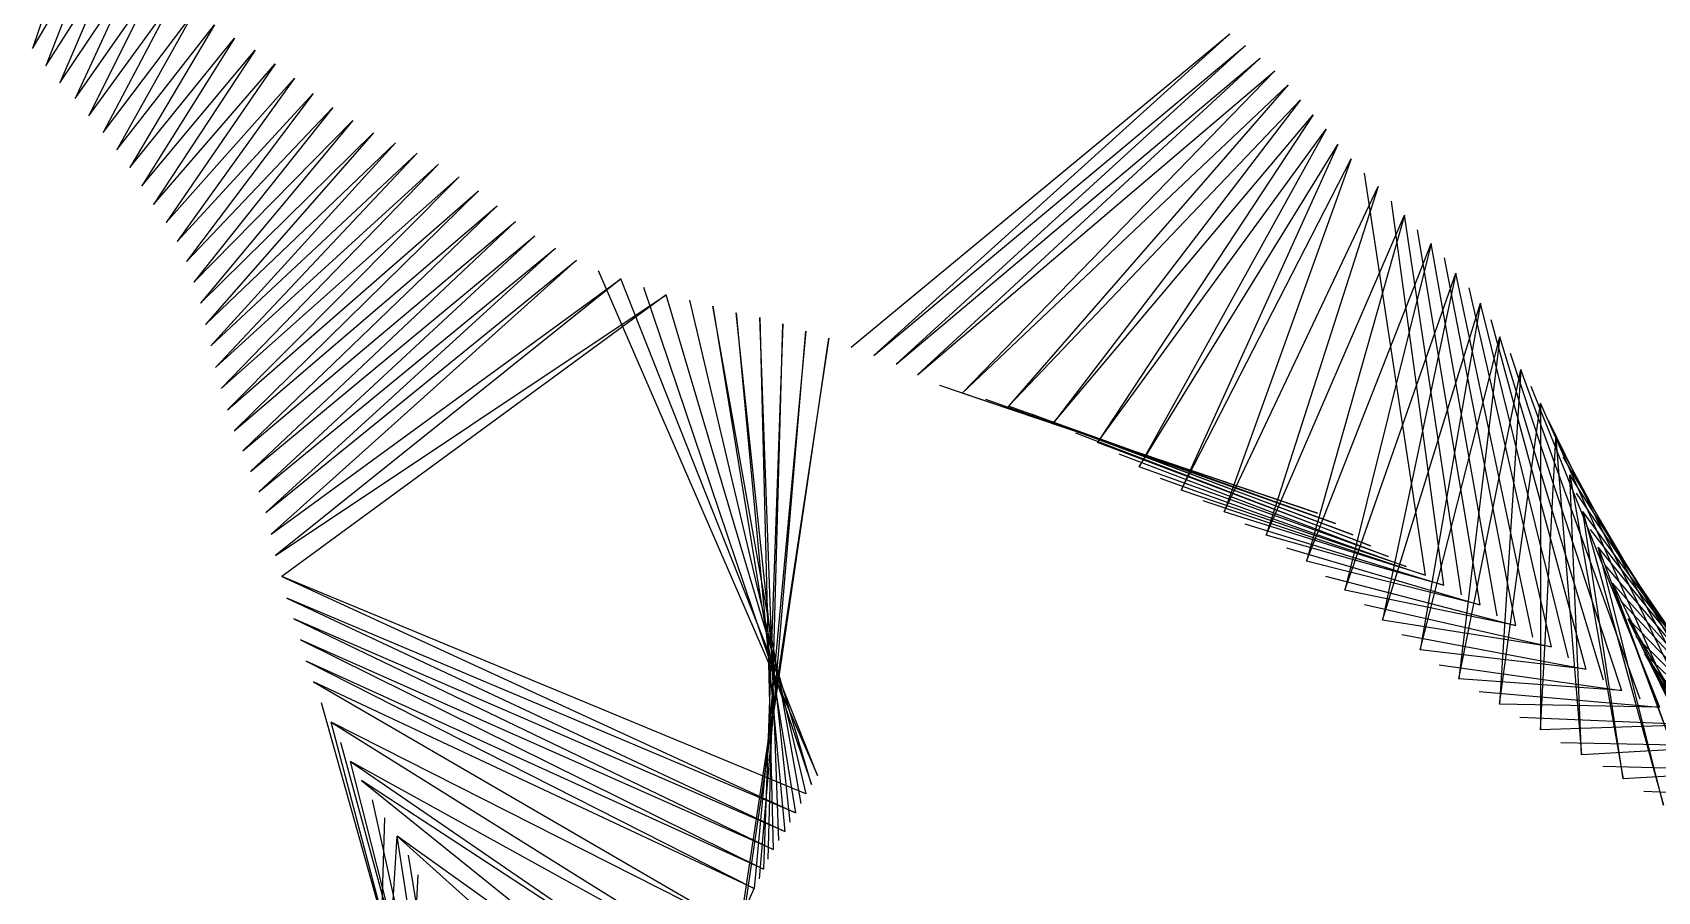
# Model space of a CAD drawing. Header units: metres. Extents: x -465 to 475, y -409 to 494.
# Drawn here: x -303.9 to -151, y 214.5 to 295.3 of the extents above; entities that cross this region are included whole.
import ezdxf

# ---------------------------------------------------------------- set-up
doc = ezdxf.new("R2010")
doc.units = ezdxf.units.M

msp = doc.modelspace()

# ---------------------------------------------------------------- linework, layer by layer
for p, q in [((-300.41, 304.1, -606.22), (-303.89, 293.84, -606.22)), ((-303.89, 293.84, -606.22), (-298.44, 302.98, -606.22)), ((-298.44, 302.98, -606.22), (-302.65, 292.19, -606.22)), ((-302.65, 292.19, -606.22), (-296.51, 301.81, -606.22)), ((-296.51, 301.81, -606.22), (-301.32, 290.61, -606.22)), ((-301.32, 290.61, -606.22), (-294.49, 300.78, -606.22)), ((-294.49, 300.78, -606.22), (-299.89, 289.11, -606.22)), ((-299.89, 289.11, -606.22), (-292.56, 299.6, -606.22)), ((-292.56, 299.6, -606.22), (-298.6, 287.49, -606.22)), ((-298.6, 287.49, -606.22), (-290.67, 298.36, -606.22)), ((-290.67, 298.36, -606.22), (-297.25, 285.92, -606.22)), ((-297.25, 285.92, -606.22), (-288.76, 297.13, -606.22)), ((-288.76, 297.13, -606.22), (-295.97, 284.29, -606.22)), ((-295.97, 284.29, -606.22), (-286.77, 296.06, -606.22)), ((-286.77, 296.06, -606.22), (-294.74, 282.63, -606.22)), ((-226.85, 265.72, -606.22), (-191.2, 295.21, -606.22)), ((-191.2, 295.21, -606.22), (-224.72, 264.94, -606.22)), ((-294.74, 282.63, -606.22), (-284.87, 294.81, -606.22)), ((-284.87, 294.81, -606.22), (-293.59, 280.91, -606.22)), ((-293.59, 280.91, -606.22), (-282.93, 293.66, -606.22)), ((-282.93, 293.66, -606.22), (-292.5, 279.15, -606.22)), ((-224.72, 264.94, -606.22), (-189.73, 294.12, -606.22)), ((-189.73, 294.12, -606.22), (-222.61, 264.11, -606.22)), ((-292.5, 279.15, -606.22), (-281.04, 292.4, -606.22)), ((-281.04, 292.4, -606.22), (-291.32, 277.45, -606.22)), ((-222.61, 264.11, -606.22), (-188.35, 292.92, -606.22)), ((-188.35, 292.92, -606.22), (-220.59, 263.1, -606.22)), ((-291.32, 277.45, -606.22), (-279.23, 291.05, -606.22)), ((-279.23, 291.05, -606.22), (-290.28, 275.66, -606.22)), ((-220.59, 263.1, -606.22), (-186.97, 291.73, -606.22)), ((-186.97, 291.73, -606.22), (-216.4, 261.38, -606.22)), ((-290.28, 275.66, -606.22), (-277.49, 289.59, -606.22)), ((-277.49, 289.59, -606.22), (-289.41, 273.78, -606.22)), ((-216.4, 261.38, -606.22), (-185.7, 290.42, -606.22)), ((-185.7, 290.42, -606.22), (-212.04, 260.17, -606.22)), ((-289.41, 273.78, -606.22), (-275.64, 288.29, -606.22)), ((-275.64, 288.29, -606.22), (-288.72, 271.83, -606.22)), ((-212.04, 260.17, -606.22), (-184.56, 288.99, -606.22)), ((-184.56, 288.99, -606.22), (-207.8, 258.6, -606.22)), ((-207.8, 258.6, -606.22), (-183.37, 287.6, -606.22)), ((-183.37, 287.6, -606.22), (-203.66, 256.75, -606.22)), ((-288.72, 271.83, -606.22), (-273.75, 287.04, -606.22)), ((-273.75, 287.04, -606.22), (-288.07, 269.87, -606.22)), ((-203.66, 256.75, -606.22), (-182.15, 286.24, -606.22)), ((-182.15, 286.24, -606.22), (-199.75, 254.47, -606.22)), ((-288.07, 269.87, -606.22), (-271.8, 285.9, -606.22)), ((-271.8, 285.9, -606.22), (-287.6, 267.85, -606.22)), ((-287.6, 267.85, -606.22), (-269.74, 284.95, -606.22)), ((-269.74, 284.95, -606.22), (-287.11, 265.84, -606.22)), ((-199.75, 254.47, -606.22), (-181.04, 284.78, -606.22)), ((-181.04, 284.78, -606.22), (-195.8, 252.25, -606.22)), ((-287.11, 265.84, -606.22), (-267.69, 283.99, -606.22)), ((-267.69, 283.99, -606.22), (-286.68, 263.81, -606.22)), ((-195.8, 252.25, -606.22), (-179.8, 283.45, -606.22)), ((-179.8, 283.45, -606.22), (-191.75, 250.22, -606.22)), ((-286.68, 263.81, -606.22), (-265.69, 282.93, -606.22)), ((-265.69, 282.93, -606.22), (-286.14, 261.82, -606.22)), ((-286.14, 261.82, -606.22), (-263.75, 281.76, -606.22)), ((-263.75, 281.76, -606.22), (-285.55, 259.83, -606.22)), ((-178.55, 282.11, -606.22), (-172.82, 244.27, -606.22)), ((-285.55, 259.83, -606.22), (-261.93, 280.42, -606.22)), ((-261.93, 280.42, -606.22), (-284.91, 257.86, -606.22)), ((-191.75, 250.22, -606.22), (-177.24, 280.84, -606.22)), ((-177.24, 280.84, -606.22), (-187.8, 248.01, -606.22)), ((-284.91, 257.86, -606.22), (-260.15, 279.01, -606.22)), ((-260.15, 279.01, -606.22), (-284.11, 255.96, -606.22)), ((-176.02, 279.47, -606.22), (-171.11, 243.33, -606.22)), ((-284.11, 255.96, -606.22), (-258.42, 277.55, -606.22)), ((-258.42, 277.55, -606.22), (-283.36, 254.02, -606.22)), ((-187.8, 248.01, -606.22), (-174.76, 278.15, -606.22)), ((-174.76, 278.15, -606.22), (-183.98, 245.58, -606.22)), ((-169.4, 242.4, -606.22), (-174.76, 278.15, -606.22)), ((-283.36, 254.02, -606.22), (-256.6, 276.21, -606.22)), ((-256.6, 276.21, -606.22), (-282.59, 252.11, -606.22)), ((-183.98, 245.58, -606.22), (-172.27, 275.48, -606.22)), ((-172.27, 275.48, -606.22), (-180.37, 242.85, -606.22)), ((-173.57, 276.77, -606.22), (-167.68, 241.47, -606.22)), ((-166.03, 240.43, -606.22), (-172.27, 275.48, -606.22)), ((-282.59, 252.11, -606.22), (-254.66, 275.03, -606.22)), ((-254.66, 275.03, -606.22), (-281.92, 250.15, -606.22)), ((-281.92, 250.15, -606.22), (-252.69, 273.92, -606.22)), ((-252.69, 273.92, -606.22), (-281.44, 248.13, -606.22)), ((-171.03, 274.13, -606.22), (-164.31, 239.52, -606.22)), ((-250.65, 272.92, -606.22), (-230.02, 225.42, -606.22)), ((-180.37, 242.85, -606.22), (-169.93, 272.68, -606.22)), ((-169.93, 272.68, -606.22), (-176.83, 240.03, -606.22)), ((-162.68, 238.44, -606.22), (-169.93, 272.68, -606.22)), ((-281.44, 248.13, -606.22), (-248.53, 272.14, -606.22)), ((-248.53, 272.14, -606.22), (-281.02, 246.11, -606.22)), ((-230.02, 225.42, -606.22), (-248.53, 272.14, -606.22)), ((-246.4, 271.37, -606.22), (-230.57, 224.56, -606.22)), ((-168.72, 271.31, -606.22), (-160.97, 237.51, -606.22)), ((-281.02, 246.11, -606.22), (-244.25, 270.65, -606.22)), ((-244.25, 270.65, -606.22), (-280.42, 244.12, -606.22)), ((-230.57, 224.56, -606.22), (-244.25, 270.65, -606.22)), ((-242.05, 270.14, -606.22), (-231.1, 223.69, -606.22)), ((-239.85, 269.58, -606.22), (-232.07, 221.9, -606.22)), ((-231.55, 222.78, -606.22), (-239.85, 269.58, -606.22)), ((-176.83, 240.03, -606.22), (-167.6, 269.87, -606.22)), ((-167.6, 269.87, -606.22), (-173.28, 237.22, -606.22)), ((-159.32, 236.47, -606.22), (-167.6, 269.87, -606.22)), ((-237.68, 268.94, -606.22), (-233.08, 220.14, -606.22)), ((-232.58, 221.03, -606.22), (-237.68, 268.94, -606.22)), ((-235.45, 268.52, -606.22), (-234.18, 218.43, -606.22)), ((-233.64, 219.29, -606.22), (-235.45, 268.52, -606.22)), ((-233.27, 267.91, -606.22), (-235.08, 216.6, -606.22)), ((-234.65, 217.53, -606.22), (-233.27, 267.91, -606.22)), ((-166.63, 268.32, -606.22), (-157.69, 235.4, -606.22)), ((-228.95, 266.57, -606.22), (-237.34, 210.96, -606.22)), ((-236.81, 212.92, -606.22), (-228.95, 266.57, -606.22)), ((-231.11, 267.22, -606.22), (-235.96, 214.77, -606.22)), ((-235.48, 215.67, -606.22), (-231.11, 267.22, -606.22)), ((-173.28, 237.22, -606.22), (-165.8, 266.69, -606.22)), ((-165.8, 266.69, -606.22), (-169.66, 234.5, -606.22)), ((-156.03, 234.38, -606.22), (-165.8, 266.69, -606.22)), ((-164.83, 265.14, -606.22), (-154.34, 233.4, -606.22)), ((-169.66, 234.5, -606.22), (-163.81, 263.62, -606.22)), ((-163.81, 263.62, -606.22), (-165.81, 232.12, -606.22)), ((-152.57, 232.59, -606.22), (-163.81, 263.62, -606.22)), ((-218.54, 262.14, -606.22), (-182.94, 250.1, -606.22)), ((-162.87, 262.05, -606.22), (-150.77, 231.84, -606.22)), ((-182.94, 250.1, -606.22), (-216.4, 261.38, -606.22)), ((-214.21, 260.81, -606.22), (-181.25, 249.13, -606.22)), ((-181.25, 249.13, -606.22), (-212.04, 260.17, -606.22)), ((-165.81, 232.12, -606.22), (-161.98, 260.46, -606.22)), ((-161.98, 260.46, -606.22), (-161.98, 229.7, -606.22)), ((-148.99, 231.04, -606.22), (-161.98, 260.46, -606.22)), ((-209.89, 259.45, -606.22), (-179.62, 248.07, -606.22)), ((-179.62, 248.07, -606.22), (-207.8, 258.6, -606.22)), ((-161.2, 258.8, -606.22), (-147.23, 230.2, -606.22)), ((-205.73, 257.67, -606.22), (-177.98, 247.01, -606.22)), ((-161.98, 229.7, -606.22), (-160.52, 257.11, -606.22)), ((-160.52, 257.11, -606.22), (-158.1, 227.36, -606.22)), ((-145.52, 229.26, -606.22), (-160.52, 257.11, -606.22)), ((-177.98, 247.01, -606.22), (-203.66, 256.75, -606.22)), ((-201.66, 255.68, -606.22), (-176.31, 246.01, -606.22)), ((-176.31, 246.01, -606.22), (-199.75, 254.47, -606.22)), ((-159.87, 255.4, -606.22), (-143.9, 228.17, -606.22)), ((-197.76, 253.39, -606.22), (-174.6, 245.07, -606.22)), ((-159.2, 253.7, -606.22), (-154.18, 225.1, -606.22)), ((-158.1, 227.36, -606.22), (-159.2, 253.7, -606.22)), ((-142.35, 226.99, -606.22), (-159.2, 253.7, -606.22)), ((-174.6, 245.07, -606.22), (-195.8, 252.25, -606.22)), ((-193.75, 251.29, -606.22), (-172.82, 244.27, -606.22)), ((-158.6, 251.97, -606.22), (-140.75, 225.88, -606.22)), ((-172.82, 244.27, -606.22), (-191.75, 250.22, -606.22)), ((-157.98, 250.25, -606.22), (-150.39, 222.62, -606.22)), ((-154.18, 225.1, -606.22), (-157.98, 250.25, -606.22)), ((-139.23, 224.65, -606.22), (-157.98, 250.25, -606.22)), ((-189.78, 249.1, -606.22), (-171.11, 243.33, -606.22)), ((-171.11, 243.33, -606.22), (-187.8, 248.01, -606.22)), ((-157.3, 248.56, -606.22), (-137.77, 223.36, -606.22)), ((-185.88, 246.82, -606.22), (-167.68, 241.47, -606.22)), ((-156.53, 246.9, -606.22), (-146.6, 220.15, -606.22)), ((-150.39, 222.62, -606.22), (-156.53, 246.9, -606.22)), ((-136.33, 222.05, -606.22), (-156.53, 246.9, -606.22)), ((-167.68, 241.47, -606.22), (-183.98, 245.58, -606.22)), ((-155.9, 245.19, -606.22), (-134.93, 220.69, -606.22)), ((-280.42, 244.12, -606.22), (-232.07, 221.9, -606.22)), ((-231.1, 223.69, -606.22), (-280.42, 244.12, -606.22)), ((-182.21, 244.17, -606.22), (-164.31, 239.52, -606.22)), ((-155.18, 243.51, -606.22), (-142.71, 217.84, -606.22)), ((-146.6, 220.15, -606.22), (-155.18, 243.51, -606.22)), ((-133.59, 219.28, -606.22), (-155.18, 243.51, -606.22)), ((-279.94, 242.11, -606.22), (-233.08, 220.14, -606.22)), ((-232.07, 221.9, -606.22), (-279.94, 242.11, -606.22)), ((-164.31, 239.52, -606.22), (-180.37, 242.85, -606.22)), ((-154.42, 241.84, -606.22), (-132.19, 217.91, -606.22)), ((-279.31, 240.14, -606.22), (-234.18, 218.43, -606.22)), ((-233.08, 220.14, -606.22), (-279.31, 240.14, -606.22)), ((-178.54, 241.51, -606.22), (-160.97, 237.51, -606.22)), ((-153.72, 240.16, -606.22), (-139.04, 215.18, -606.22)), ((-142.71, 217.84, -606.22), (-153.72, 240.16, -606.22)), ((-130.82, 216.52, -606.22), (-153.72, 240.16, -606.22)), ((-160.97, 237.51, -606.22), (-176.83, 240.03, -606.22)), ((-175.02, 238.67, -606.22), (-157.69, 235.4, -606.22)), ((-278.66, 238.17, -606.22), (-235.08, 216.6, -606.22)), ((-234.18, 218.43, -606.22), (-278.66, 238.17, -606.22)), ((-157.69, 235.4, -606.22), (-173.28, 237.22, -606.22)), ((-152.98, 238.48, -606.22), (-129.42, 215.17, -606.22)), ((-278.14, 236.17, -606.22), (-235.96, 214.77, -606.22)), ((-235.08, 216.6, -606.22), (-278.14, 236.17, -606.22)), ((-171.51, 235.81, -606.22), (-154.34, 233.4, -606.22)), ((-152.16, 236.85, -606.22), (-135.53, 212.32, -606.22)), ((-139.04, 215.18, -606.22), (-152.16, 236.85, -606.22)), ((-128.04, 213.79, -606.22), (-152.16, 236.85, -606.22)), ((-277.46, 234.21, -606.22), (-237.34, 210.96, -606.22)), ((-235.96, 214.77, -606.22), (-277.46, 234.21, -606.22)), ((-154.34, 233.4, -606.22), (-169.66, 234.5, -606.22)), ((-151.23, 235.28, -606.22), (-126.57, 212.51, -606.22)), ((-167.74, 233.3, -606.22), (-150.77, 231.84, -606.22)), ((-276.71, 232.29, -606.22), (-269.32, 205.97, -606.22)), ((-150.77, 231.84, -606.22), (-165.81, 232.12, -606.22)), ((-275.78, 230.44, -606.22), (-238.24, 207, -606.22)), ((-269.32, 205.97, -606.22), (-275.78, 230.44, -606.22)), ((-237.34, 210.96, -606.22), (-275.78, 230.44, -606.22)), ((-163.9, 230.9, -606.22), (-147.23, 230.2, -606.22)), ((-147.23, 230.2, -606.22), (-161.98, 229.7, -606.22)), ((-274.92, 228.55, -606.22), (-267.92, 203.02, -606.22)), ((-160.04, 228.52, -606.22), (-143.9, 228.17, -606.22)), ((-143.9, 228.17, -606.22), (-158.1, 227.36, -606.22)), ((-273.95, 226.73, -606.22), (-239.58, 203.16, -606.22)), ((-267.92, 203.02, -606.22), (-273.95, 226.73, -606.22)), ((-238.24, 207, -606.22), (-273.95, 226.73, -606.22)), ((-272.93, 224.93, -606.22), (-241.23, 199.44, -606.22)), ((-239.58, 203.16, -606.22), (-272.93, 224.93, -606.22)), ((-156.1, 226.3, -606.22), (-140.75, 225.88, -606.22)), ((-140.75, 225.88, -606.22), (-154.18, 225.1, -606.22)), ((-152.24, 223.93, -606.22), (-137.77, 223.36, -606.22)), ((-271.93, 223.11, -606.22), (-265.77, 195.16, -606.22)), ((-270.76, 221.41, -606.22), (-272.05, 179.99, -606.22)), ((-272.05, 179.99, -606.22), (-269.58, 219.71, -606.22)), ((-269.58, 219.71, -606.22), (-242.77, 195.7, -606.22)), ((-265.77, 195.16, -606.22), (-269.58, 219.71, -606.22)), ((-241.23, 199.44, -606.22), (-269.58, 219.71, -606.22)), ((-268.55, 217.91, -606.22), (-264.04, 190.59, -606.22)), ((-267.63, 216.06, -606.22), (-269.66, 177.27, -606.22)), ((-251.82, 179.1, -606.22), (-235.96, 214.77, -606.22))]:
    msp.add_line(p, q)

doc.saveas('drawing.dxf')
